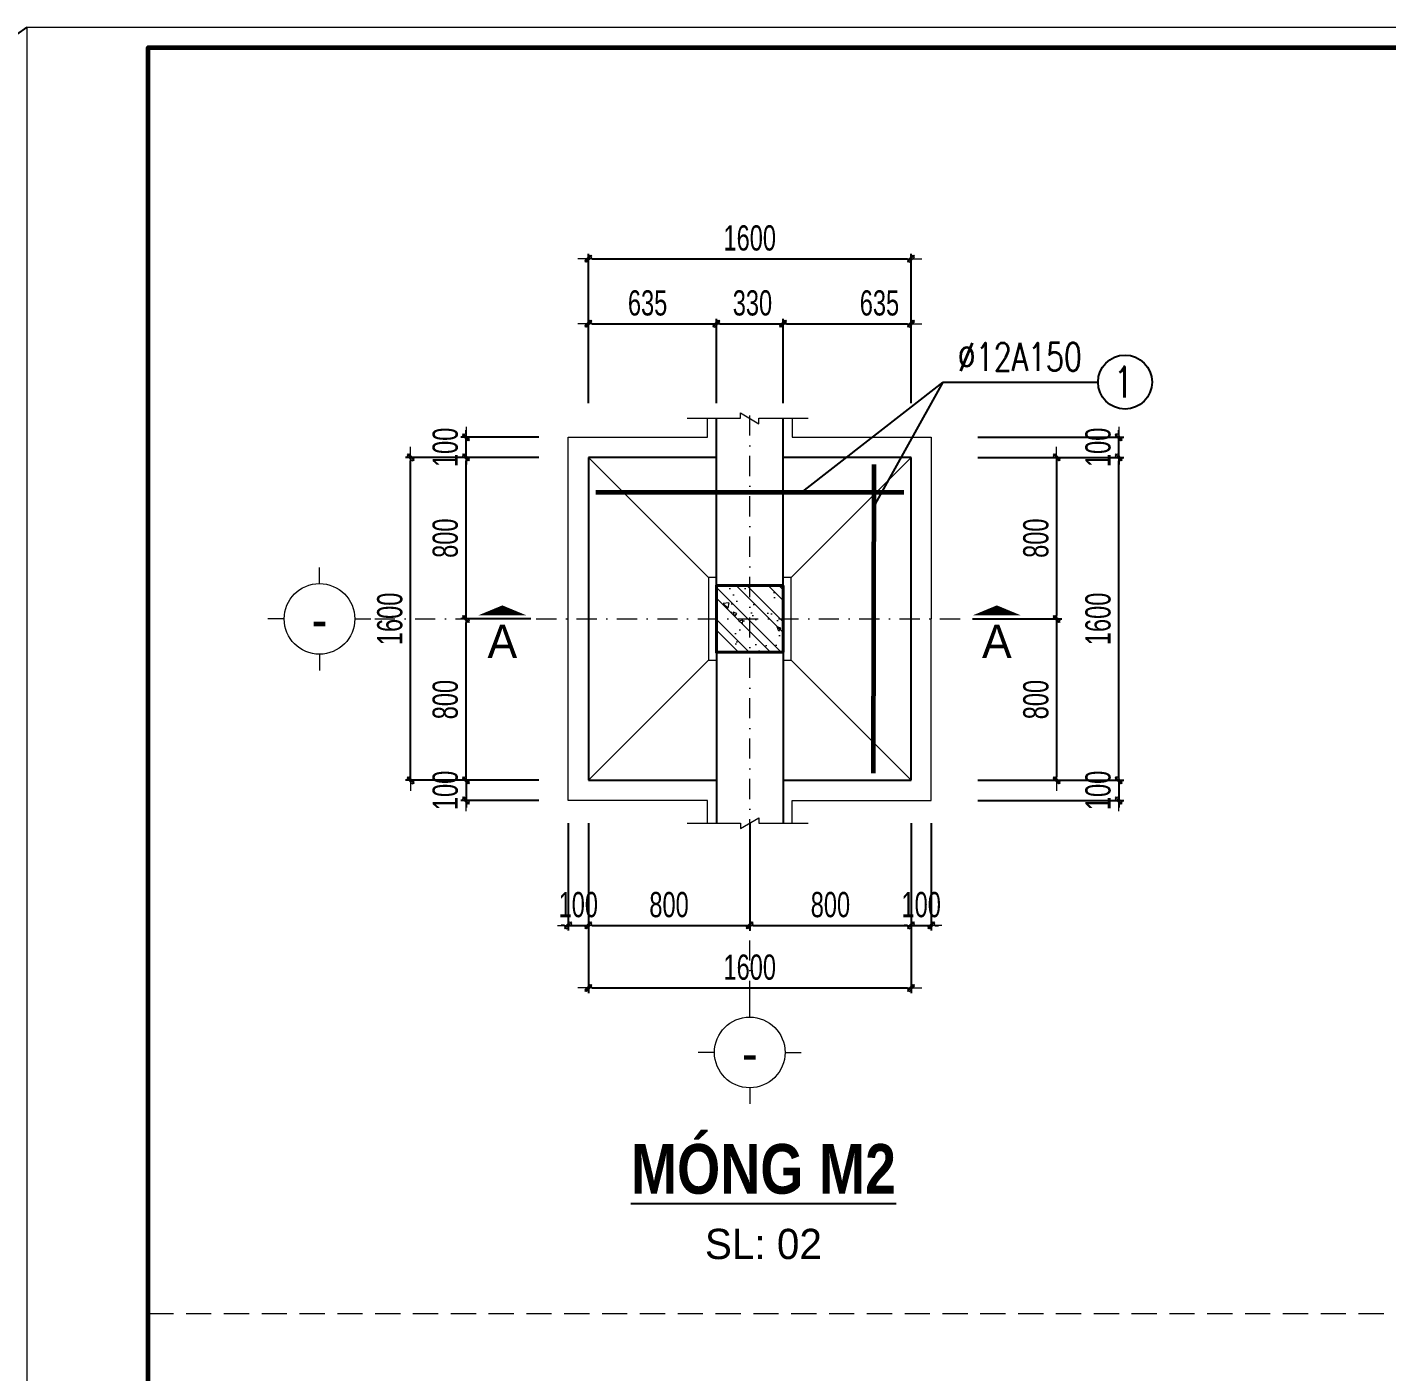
# Model space of a CAD drawing. Header units: millimetres. Extents: x -182770 to 489476, y -561170 to -280028.
# Drawn here: x -50050 to -43310, y -519252 to -512589 of the extents above; entities that cross this region are included whole.
import ezdxf
from ezdxf.enums import TextEntityAlignment as Align

# ---------------------------------------------------------------- set-up
doc = ezdxf.new("R2010")
doc.units = ezdxf.units.MM
doc.header["$MEASUREMENT"] = 0
doc.header["$PDMODE"] = 32
doc.linetypes.add('DASHDOT', pattern=[1, 0.5, -0.25, 0, -0.25])
doc.linetypes.add('HIDDEN', pattern=[0.375, 0.25, -0.125])
doc.layers.get('Defpoints').update_dxf_attribs({"color": 1})
doc.layers.add('KCS_Plotter', color=11, linetype='Continuous', plot=False)
for name, color, linetype, lineweight in [('Khungten_LCDI', 7, 'Continuous', 5), ('LC Dim', 8, 'Continuous', 18), ('LC Hatch', 252, 'Continuous', 9), ('LC ISO', 153, 'Continuous', 13), ('LC Khac', 4, 'Continuous', 9), ('LC MANH DUT', 35, 'HIDDEN', 5), ('LC Net dam2', 6, 'Continuous', 40), ('LC Net dam3', 1, 'Continuous', 60), ('LC Net manh', 133, 'Continuous', 5), ('LC Net thay', 63, 'Continuous', 25), ('LC Net truc', 79, 'DASHDOT', 13), ('LC Text1', 3, 'Continuous', 20), ('LC Text2', 7, 'Continuous', 25)]:
    doc.layers.add(name, color=color, linetype=linetype, lineweight=lineweight)
doc.styles.add('HOATBIF', font='hoatbif.shx', dxfattribs={"width": 0.7})
doc.styles.add('Khungten', font='VHAVAN.TTF', dxfattribs={"width": 0.9, "height": 5000})
doc.styles.add('LC 1', font='VHAVANB.TTF')
doc.styles.add('LC 3', font='vnsimli.shx', dxfattribs={"width": 0.75})
doc.styles.add('LC3', font='VHARIALB.TTF', dxfattribs={"width": 0.8})
doc.styles.add('Title', font='VHBLACK.TTF', dxfattribs={"width": 0.8})
doc.dimstyles.new('1-100(1-50)', dxfattribs={"dimscale": 50, "dimtxt": 2.5, "dimasz": 0.35, "dimexe": 0.5, "dimexo": 0, "dimgap": 0.8, "dimtad": 1, "dimdec": 0, "dimzin": 0, "dimdsep": 46, "dimtxsty": 'HOATBIF', "dimblk1": 'DOT', "dimblk2": 'DOT', "dimsah": 1, "dimcen": -1, "dimdle": 1, "dimclrd": 256, "dimclre": 256, "dimclrt": 4, "dimadec": 3, "dimazin": 2, "dimtfac": 0.333333, "dimtdec": 0, "dimtix": 1, "dimtmove": 2, "dimatfit": 3, "dimldrblk": 'DOT', "dimfxl": 1, "dimtvp": 0.833333, "dimtolj": 1, "dimtzin": 0, "dimarcsym": 0})

# ---------------------------------------------------------------- blocks, each defined once
blk = doc.blocks.new('TIEUDE1')
at = {"layer": 'LC Text2', "color": 7, "style": 'LC 1'}
blk.add_attdef('TIªU§Ò', text='', height=5, dxfattribs=at).set_placement((0, 0), align=Align.BOTTOM_CENTER)
blk.add_attdef('TL', text='', height=3, dxfattribs=at).set_placement((0, -2), align=Align.TOP_CENTER)
blk = doc.blocks.new('lcdi fix')
at = {"layer": 'Defpoints', "lineweight": 0}
blk.add_lwpolyline([(-1200, -14850), (-1200, 14850), (40800, 14850), (40800, -14850)], close=True, dxfattribs=at)
at = {"layer": 'Khungten_LCDI', "color": 5, "lineweight": 60}
blk.add_lwpolyline([(0, -14650), (0, 14650), (40600, 14650), (40600, -14650)], close=True, dxfattribs=at)
at = {"color": 7, "style": 'Khungten', "width": 0.8}
for tag, p in [('REVISION', (39499, -10746)), ('NGAYHT', (39546, -11609))]:
    blk.add_attdef(tag, text='', height=200, dxfattribs=at).set_placement(p, align=Align.CENTER)
at = {"layer": 'LC Text1', "color": 3, "style": 'LC 1', "width": 1.834006}
for tag, p, p2 in [('TENBANVE1', (36913, -8886), (40339, -8886)), ('TENBANVE2', (36913, -9562), (40339, -9562))]:
    blk.add_attdef(tag, text='', height=250, dxfattribs=at).set_placement(p, p2, align=Align.FIT)
at = {"layer": 'LC Text1', "style": 'Title', "width": 0.7}
blk.add_attdef('SOBANVE', text='', height=250, dxfattribs=at).set_placement((39562, -13896), align=Align.CENTER)
blk = doc.blocks.new('DOT')
at = {"layer": 'LC Dim'}
blk.add_line((-3, 0), (3, 0), dxfattribs=at)
at = {"layer": 'LC Dim', "color": 4}
blk.add_line((-1, -1), (1, 1), dxfattribs=at)
blk.add_lwpolyline([(0.5, 1), (-1, -0.5), (-0.5, -1), (1, 0.5)], close=True, dxfattribs=at)
blk = doc.blocks.new('*D667')
at = {"layer": 'Defpoints', "color": 0, "ltscale": 2, "transparency": 16777216}
for p in [(-47874.2, -515521.1), (-47552.6, -515521.1), (-47513, -516321.1)]:
    blk.add_point(p, dxfattribs=at)
at = {"layer": 'LC Dim', "lineweight": -2, "ltscale": 2, "transparency": 16777216}
for p, q in [((-47552.6, -515521.1), (-47899.2, -515521.1)), ((-47874.2, -516303.6), (-47874.2, -515538.6)), ((-47513, -516321.1), (-47899.2, -516321.1))]:
    blk.add_line(p, q, dxfattribs=at)
at = {"layer": 'LC Dim', "lineweight": -2, "ltscale": 2, "transparency": 16777216, "xscale": 17.5, "yscale": 17.5, "zscale": 17.5}
for p, rotation in [((-47874.2, -515521.1), 90), ((-47874.2, -516321.1), 270)]:
    blk.add_blockref('DOT', p, dxfattribs=dict(at, rotation=rotation))
at = {"layer": 'LC Dim', "color": 4, "ltscale": 2, "transparency": 16777216, "insert": (-47976.7, -515921.1), "char_height": 125, "attachment_point": 5, "rotation": 90, "style": 'HOATBIF'}
blk.add_mtext('\\A1;800', dxfattribs=at)
blk = doc.blocks.new('_Dot')
at = {"color": 0, "linetype": 'ByBlock', "lineweight": -2}
blk.add_line((-0.5, 0), (-1, 0), dxfattribs=at)
at = {"color": 0, "linetype": 'ByBlock', "const_width": 0.5}
blk.add_lwpolyline([(-0.25, 0, 1), (0.25, 0, 1)], format="xyb", close=True, dxfattribs=at)
blk = doc.blocks.new('*D668')
at = {"layer": 'Defpoints', "color": 0, "ltscale": 2, "transparency": 16777216}
for p in [(-47874.2, -514721.1), (-47513, -514721.1), (-47552.6, -515521.1)]:
    blk.add_point(p, dxfattribs=at)
at = {"layer": 'LC Dim', "lineweight": -2, "ltscale": 2, "transparency": 16777216}
for p, q in [((-47513, -514721.1), (-47899.2, -514721.1)), ((-47874.2, -515503.6), (-47874.2, -514738.6)), ((-47552.6, -515521.1), (-47899.2, -515521.1))]:
    blk.add_line(p, q, dxfattribs=at)
at = {"layer": 'LC Dim', "lineweight": -2, "ltscale": 2, "transparency": 16777216, "xscale": 17.5, "yscale": 17.5, "zscale": 17.5}
for p, rotation in [((-47874.2, -514721.1), 90), ((-47874.2, -515521.1), 270)]:
    blk.add_blockref('DOT', p, dxfattribs=dict(at, rotation=rotation))
at = {"layer": 'LC Dim', "color": 4, "ltscale": 2, "transparency": 16777216, "insert": (-47976.7, -515121.1), "char_height": 125, "attachment_point": 5, "rotation": 90, "style": 'HOATBIF'}
blk.add_mtext('\\A1;800', dxfattribs=at)
blk = doc.blocks.new('*D669')
at = {"layer": 'Defpoints', "color": 0, "ltscale": 2, "transparency": 16777216}
for p in [(-47874.2, -514621.1), (-47513, -514621.1), (-47513, -514721.1)]:
    blk.add_point(p, dxfattribs=at)
at = {"layer": 'LC Dim', "lineweight": -2, "ltscale": 2, "transparency": 16777216}
for p, q in [((-47874.2, -514603.6), (-47874.2, -514586.1)), ((-47513, -514621.1), (-47899.2, -514621.1)), ((-47874.2, -514721.1), (-47874.2, -514621.1)), ((-47513, -514721.1), (-47899.2, -514721.1)), ((-47874.2, -514738.6), (-47874.2, -514756.1))]:
    blk.add_line(p, q, dxfattribs=at)
at = {"layer": 'LC Dim', "lineweight": -2, "ltscale": 2, "transparency": 16777216, "xscale": 17.5, "yscale": 17.5, "zscale": 17.5}
for p, rotation in [((-47874.2, -514621.1), 270), ((-47874.2, -514721.1), 90)]:
    blk.add_blockref('DOT', p, dxfattribs=dict(at, rotation=rotation))
at = {"layer": 'LC Dim', "color": 4, "ltscale": 2, "transparency": 16777216, "insert": (-47976.7, -514671.1), "char_height": 125, "attachment_point": 5, "rotation": 90, "style": 'HOATBIF'}
blk.add_mtext('\\A1;100', dxfattribs=at)
blk = doc.blocks.new('*D670')
at = {"layer": 'Defpoints', "color": 0, "ltscale": 2, "transparency": 16777216}
for p in [(-48149.1, -514721.1), (-47513, -514721.1), (-47513, -516321.1)]:
    blk.add_point(p, dxfattribs=at)
at = {"layer": 'LC Dim', "lineweight": -2, "ltscale": 2, "transparency": 16777216}
for p, q in [((-47513, -514721.1), (-48174.1, -514721.1)), ((-48149.1, -516303.6), (-48149.1, -514738.6)), ((-47513, -516321.1), (-48174.1, -516321.1))]:
    blk.add_line(p, q, dxfattribs=at)
at = {"layer": 'LC Dim', "lineweight": -2, "ltscale": 2, "transparency": 16777216, "xscale": 17.5, "yscale": 17.5, "zscale": 17.5}
for p, rotation in [((-48149.1, -514721.1), 90), ((-48149.1, -516321.1), 270)]:
    blk.add_blockref('DOT', p, dxfattribs=dict(at, rotation=rotation))
at = {"layer": 'LC Dim', "color": 4, "ltscale": 2, "transparency": 16777216, "insert": (-48251.6, -515521.1), "char_height": 125, "attachment_point": 5, "rotation": 90, "style": 'HOATBIF'}
blk.add_mtext('\\A1;1600', dxfattribs=at)
blk = doc.blocks.new('*D671')
at = {"layer": 'Defpoints', "color": 0, "ltscale": 2, "transparency": 16777216}
for p in [(-47513, -516321.1), (-47874.2, -516421.1), (-47513, -516421.1)]:
    blk.add_point(p, dxfattribs=at)
at = {"layer": 'LC Dim', "lineweight": -2, "ltscale": 2, "transparency": 16777216}
for p, q in [((-47874.2, -516303.6), (-47874.2, -516286.1)), ((-47513, -516321.1), (-47899.2, -516321.1)), ((-47874.2, -516321.1), (-47874.2, -516421.1)), ((-47513, -516421.1), (-47899.2, -516421.1)), ((-47874.2, -516438.6), (-47874.2, -516456.1))]:
    blk.add_line(p, q, dxfattribs=at)
at = {"layer": 'LC Dim', "lineweight": -2, "ltscale": 2, "transparency": 16777216, "xscale": 17.5, "yscale": 17.5, "zscale": 17.5}
for p, rotation in [((-47874.2, -516321.1), 270), ((-47874.2, -516421.1), 90)]:
    blk.add_blockref('DOT', p, dxfattribs=dict(at, rotation=rotation))
at = {"layer": 'LC Dim', "color": 4, "ltscale": 2, "transparency": 16777216, "insert": (-47976.7, -516371.1), "char_height": 125, "attachment_point": 5, "rotation": 90, "style": 'HOATBIF'}
blk.add_mtext('\\A1;100', dxfattribs=at)
blk = doc.blocks.new('*D672')
at = {"layer": 'Defpoints', "color": 0, "ltscale": 2, "transparency": 16777216}
for p in [(-45336.4, -514721.1), (-44638.2, -514721.1), (-45336.4, -516321.1)]:
    blk.add_point(p, dxfattribs=at)
at = {"layer": 'LC Dim', "lineweight": -2, "ltscale": 2, "transparency": 16777216}
for p, q in [((-45336.4, -514721.1), (-44613.2, -514721.1)), ((-44638.2, -516303.6), (-44638.2, -514738.6)), ((-45336.4, -516321.1), (-44613.2, -516321.1))]:
    blk.add_line(p, q, dxfattribs=at)
at = {"layer": 'LC Dim', "lineweight": -2, "ltscale": 2, "transparency": 16777216, "xscale": 17.5, "yscale": 17.5, "zscale": 17.5}
for p, rotation in [((-44638.2, -514721.1), 90), ((-44638.2, -516321.1), 270)]:
    blk.add_blockref('DOT', p, dxfattribs=dict(at, rotation=rotation))
at = {"layer": 'LC Dim', "color": 4, "ltscale": 2, "transparency": 16777216, "insert": (-44740.7, -515521.1), "char_height": 125, "attachment_point": 5, "rotation": 90, "style": 'HOATBIF'}
blk.add_mtext('\\A1;1600', dxfattribs=at)
blk = doc.blocks.new('*D673')
at = {"layer": 'Defpoints', "color": 0, "ltscale": 2, "transparency": 16777216}
for p in [(-45336.4, -514621.1), (-44638.2, -514621.1), (-45336.4, -514721.1)]:
    blk.add_point(p, dxfattribs=at)
at = {"layer": 'LC Dim', "lineweight": -2, "ltscale": 2, "transparency": 16777216}
for p, q in [((-44638.2, -514603.6), (-44638.2, -514586.1)), ((-45336.4, -514621.1), (-44613.2, -514621.1)), ((-44638.2, -514721.1), (-44638.2, -514621.1)), ((-45336.4, -514721.1), (-44613.2, -514721.1)), ((-44638.2, -514738.6), (-44638.2, -514756.1))]:
    blk.add_line(p, q, dxfattribs=at)
at = {"layer": 'LC Dim', "lineweight": -2, "ltscale": 2, "transparency": 16777216, "xscale": 17.5, "yscale": 17.5, "zscale": 17.5}
for p, rotation in [((-44638.2, -514621.1), 270), ((-44638.2, -514721.1), 90)]:
    blk.add_blockref('DOT', p, dxfattribs=dict(at, rotation=rotation))
at = {"layer": 'LC Dim', "color": 4, "ltscale": 2, "transparency": 16777216, "insert": (-44740.7, -514671.1), "char_height": 125, "attachment_point": 5, "rotation": 90, "style": 'HOATBIF'}
blk.add_mtext('\\A1;100', dxfattribs=at)
blk = doc.blocks.new('*D674')
at = {"layer": 'Defpoints', "color": 0, "ltscale": 2, "transparency": 16777216}
for p in [(-45336.4, -516321.1), (-45336.4, -516421.1), (-44638.2, -516421.1)]:
    blk.add_point(p, dxfattribs=at)
at = {"layer": 'LC Dim', "lineweight": -2, "ltscale": 2, "transparency": 16777216}
for p, q in [((-44638.2, -516303.6), (-44638.2, -516286.1)), ((-45336.4, -516321.1), (-44613.2, -516321.1)), ((-44638.2, -516321.1), (-44638.2, -516421.1)), ((-45336.4, -516421.1), (-44613.2, -516421.1)), ((-44638.2, -516438.6), (-44638.2, -516456.1))]:
    blk.add_line(p, q, dxfattribs=at)
at = {"layer": 'LC Dim', "lineweight": -2, "ltscale": 2, "transparency": 16777216, "xscale": 17.5, "yscale": 17.5, "zscale": 17.5}
for p, rotation in [((-44638.2, -516321.1), 270), ((-44638.2, -516421.1), 90)]:
    blk.add_blockref('DOT', p, dxfattribs=dict(at, rotation=rotation))
at = {"layer": 'LC Dim', "color": 4, "ltscale": 2, "transparency": 16777216, "insert": (-44740.7, -516371.1), "char_height": 125, "attachment_point": 5, "rotation": 90, "style": 'HOATBIF'}
blk.add_mtext('\\A1;100', dxfattribs=at)
blk = doc.blocks.new('*D675')
at = {"layer": 'Defpoints', "color": 0, "ltscale": 2, "transparency": 16777216}
for p in [(-45336.4, -514721.1), (-45364.1, -515521.1), (-44946.3, -515521.1)]:
    blk.add_point(p, dxfattribs=at)
at = {"layer": 'LC Dim', "lineweight": -2, "ltscale": 2, "transparency": 16777216}
for p, q in [((-45336.4, -514721.1), (-44921.3, -514721.1)), ((-44946.3, -514738.6), (-44946.3, -515503.6)), ((-45364.1, -515521.1), (-44921.3, -515521.1))]:
    blk.add_line(p, q, dxfattribs=at)
at = {"layer": 'LC Dim', "lineweight": -2, "ltscale": 2, "transparency": 16777216, "xscale": 17.5, "yscale": 17.5, "zscale": 17.5}
for p, rotation in [((-44946.3, -514721.1), 90), ((-44946.3, -515521.1), 270)]:
    blk.add_blockref('DOT', p, dxfattribs=dict(at, rotation=rotation))
at = {"layer": 'LC Dim', "color": 4, "ltscale": 2, "transparency": 16777216, "insert": (-45048.8, -515121.1), "char_height": 125, "attachment_point": 5, "rotation": 90, "style": 'HOATBIF'}
blk.add_mtext('\\A1;800', dxfattribs=at)
blk = doc.blocks.new('*D676')
at = {"layer": 'Defpoints', "color": 0, "ltscale": 2, "transparency": 16777216}
for p in [(-45336.4, -515521.1), (-45336.4, -516321.1), (-44946.3, -516321.1)]:
    blk.add_point(p, dxfattribs=at)
at = {"layer": 'LC Dim', "lineweight": -2, "ltscale": 2, "transparency": 16777216}
for p, q in [((-45336.4, -515521.1), (-44921.3, -515521.1)), ((-44946.3, -515538.6), (-44946.3, -516303.6)), ((-45336.4, -516321.1), (-44921.3, -516321.1))]:
    blk.add_line(p, q, dxfattribs=at)
at = {"layer": 'LC Dim', "lineweight": -2, "ltscale": 2, "transparency": 16777216, "xscale": 17.5, "yscale": 17.5, "zscale": 17.5}
for p, rotation in [((-44946.3, -515521.1), 90), ((-44946.3, -516321.1), 270)]:
    blk.add_blockref('DOT', p, dxfattribs=dict(at, rotation=rotation))
at = {"layer": 'LC Dim', "color": 4, "ltscale": 2, "transparency": 16777216, "insert": (-45048.8, -515921.1), "char_height": 125, "attachment_point": 5, "rotation": 90, "style": 'HOATBIF'}
blk.add_mtext('\\A1;800', dxfattribs=at)
blk = doc.blocks.new('*D677')
at = {"layer": 'Defpoints', "color": 0, "ltscale": 2, "transparency": 16777216}
for p in [(-47367.7, -516533.1), (-47267.7, -516533.1), (-47267.7, -517040.3)]:
    blk.add_point(p, dxfattribs=at)
at = {"layer": 'LC Dim', "lineweight": -2, "ltscale": 2, "transparency": 16777216}
for p, q in [((-47367.7, -516533.1), (-47367.7, -517065.3)), ((-47267.7, -516533.1), (-47267.7, -517065.3)), ((-47385.2, -517040.3), (-47402.7, -517040.3)), ((-47367.7, -517040.3), (-47267.7, -517040.3)), ((-47250.2, -517040.3), (-47232.7, -517040.3))]:
    blk.add_line(p, q, dxfattribs=at)
at = {"layer": 'LC Dim', "lineweight": -2, "ltscale": 2, "transparency": 16777216, "xscale": 17.5, "yscale": 17.5, "zscale": 17.5}
blk.add_blockref('DOT', (-47367.7, -517040.3), dxfattribs=at)
at = {"layer": 'LC Dim', "lineweight": -2, "ltscale": 2, "transparency": 16777216, "xscale": 17.5, "yscale": 17.5, "zscale": 17.5, "rotation": 180}
blk.add_blockref('DOT', (-47267.7, -517040.3), dxfattribs=at)
at = {"layer": 'LC Dim', "color": 4, "ltscale": 2, "transparency": 16777216, "insert": (-47317.7, -516937.8), "char_height": 125, "attachment_point": 5, "style": 'HOATBIF'}
blk.add_mtext('\\A1;100', dxfattribs=at)
blk = doc.blocks.new('*D678')
at = {"layer": 'Defpoints', "color": 0, "ltscale": 2, "transparency": 16777216}
for p in [(-47267.7, -516533.1), (-46467.7, -516533.1), (-46467.7, -517040.3)]:
    blk.add_point(p, dxfattribs=at)
at = {"layer": 'LC Dim', "lineweight": -2, "ltscale": 2, "transparency": 16777216}
for p, q in [((-47267.7, -516533.1), (-47267.7, -517065.3)), ((-46467.7, -516533.1), (-46467.7, -517065.3)), ((-47250.2, -517040.3), (-46485.2, -517040.3))]:
    blk.add_line(p, q, dxfattribs=at)
at = {"layer": 'LC Dim', "lineweight": -2, "ltscale": 2, "transparency": 16777216, "xscale": 17.5, "yscale": 17.5, "zscale": 17.5, "rotation": 180}
blk.add_blockref('DOT', (-47267.7, -517040.3), dxfattribs=at)
at = {"layer": 'LC Dim', "lineweight": -2, "ltscale": 2, "transparency": 16777216, "xscale": 17.5, "yscale": 17.5, "zscale": 17.5}
blk.add_blockref('DOT', (-46467.7, -517040.3), dxfattribs=at)
at = {"layer": 'LC Dim', "color": 4, "ltscale": 2, "transparency": 16777216, "insert": (-46867.7, -516937.8), "char_height": 125, "attachment_point": 5, "style": 'HOATBIF'}
blk.add_mtext('\\A1;800', dxfattribs=at)
blk = doc.blocks.new('*D679')
at = {"layer": 'Defpoints', "color": 0, "ltscale": 2, "transparency": 16777216}
for p in [(-45667.7, -516533.1), (-45567.7, -516533.1), (-45567.7, -517040.3)]:
    blk.add_point(p, dxfattribs=at)
at = {"layer": 'LC Dim', "lineweight": -2, "ltscale": 2, "transparency": 16777216}
for p, q in [((-45667.7, -516533.1), (-45667.7, -517065.3)), ((-45567.7, -516533.1), (-45567.7, -517065.3)), ((-45685.2, -517040.3), (-45702.7, -517040.3)), ((-45667.7, -517040.3), (-45567.7, -517040.3)), ((-45550.2, -517040.3), (-45532.7, -517040.3))]:
    blk.add_line(p, q, dxfattribs=at)
at = {"layer": 'LC Dim', "lineweight": -2, "ltscale": 2, "transparency": 16777216, "xscale": 17.5, "yscale": 17.5, "zscale": 17.5}
blk.add_blockref('DOT', (-45667.7, -517040.3), dxfattribs=at)
at = {"layer": 'LC Dim', "lineweight": -2, "ltscale": 2, "transparency": 16777216, "xscale": 17.5, "yscale": 17.5, "zscale": 17.5, "rotation": 180}
blk.add_blockref('DOT', (-45567.7, -517040.3), dxfattribs=at)
at = {"layer": 'LC Dim', "color": 4, "ltscale": 2, "transparency": 16777216, "insert": (-45617.7, -516937.8), "char_height": 125, "attachment_point": 5, "style": 'HOATBIF'}
blk.add_mtext('\\A1;100', dxfattribs=at)
blk = doc.blocks.new('*D680')
at = {"layer": 'Defpoints', "color": 0, "ltscale": 2, "transparency": 16777216}
for p in [(-46467.7, -516533.1), (-45667.7, -516533.1), (-45667.7, -517040.3)]:
    blk.add_point(p, dxfattribs=at)
at = {"layer": 'LC Dim', "lineweight": -2, "ltscale": 2, "transparency": 16777216}
for p, q in [((-46467.7, -516533.1), (-46467.7, -517065.3)), ((-45667.7, -516533.1), (-45667.7, -517065.3)), ((-46450.2, -517040.3), (-45685.2, -517040.3))]:
    blk.add_line(p, q, dxfattribs=at)
at = {"layer": 'LC Dim', "lineweight": -2, "ltscale": 2, "transparency": 16777216, "xscale": 17.5, "yscale": 17.5, "zscale": 17.5, "rotation": 180}
blk.add_blockref('DOT', (-46467.7, -517040.3), dxfattribs=at)
at = {"layer": 'LC Dim', "lineweight": -2, "ltscale": 2, "transparency": 16777216, "xscale": 17.5, "yscale": 17.5, "zscale": 17.5}
blk.add_blockref('DOT', (-45667.7, -517040.3), dxfattribs=at)
at = {"layer": 'LC Dim', "color": 4, "ltscale": 2, "transparency": 16777216, "insert": (-46067.7, -516937.8), "char_height": 125, "attachment_point": 5, "style": 'HOATBIF'}
blk.add_mtext('\\A1;800', dxfattribs=at)
blk = doc.blocks.new('*D681')
at = {"layer": 'Defpoints', "color": 0, "ltscale": 2, "transparency": 16777216}
for p in [(-47267.7, -516533.1), (-45667.7, -516533.1), (-45667.7, -517350.2)]:
    blk.add_point(p, dxfattribs=at)
at = {"layer": 'LC Dim', "lineweight": -2, "ltscale": 2, "transparency": 16777216}
for p, q in [((-47267.7, -516533.1), (-47267.7, -517375.2)), ((-45667.7, -516533.1), (-45667.7, -517375.2)), ((-47250.2, -517350.2), (-45685.2, -517350.2))]:
    blk.add_line(p, q, dxfattribs=at)
at = {"layer": 'LC Dim', "lineweight": -2, "ltscale": 2, "transparency": 16777216, "xscale": 17.5, "yscale": 17.5, "zscale": 17.5, "rotation": 180}
blk.add_blockref('DOT', (-47267.7, -517350.2), dxfattribs=at)
at = {"layer": 'LC Dim', "lineweight": -2, "ltscale": 2, "transparency": 16777216, "xscale": 17.5, "yscale": 17.5, "zscale": 17.5}
blk.add_blockref('DOT', (-45667.7, -517350.2), dxfattribs=at)
at = {"layer": 'LC Dim', "color": 4, "ltscale": 2, "transparency": 16777216, "insert": (-46467.7, -517247.7), "char_height": 125, "attachment_point": 5, "style": 'HOATBIF'}
blk.add_mtext('\\A1;1600', dxfattribs=at)
blk = doc.blocks.new('*D682')
at = {"layer": 'Defpoints', "color": 0, "ltscale": 2, "transparency": 16777216}
for p in [(-46632.7, -514058.5), (-47267.7, -514452.4), (-46632.7, -514452.4)]:
    blk.add_point(p, dxfattribs=at)
at = {"layer": 'LC Dim', "lineweight": -2, "ltscale": 2, "transparency": 16777216}
for p, q in [((-47267.7, -514452.4), (-47267.7, -514033.5)), ((-47250.2, -514058.5), (-46650.2, -514058.5)), ((-46632.7, -514452.4), (-46632.7, -514033.5))]:
    blk.add_line(p, q, dxfattribs=at)
at = {"layer": 'LC Dim', "lineweight": -2, "ltscale": 2, "transparency": 16777216, "xscale": 17.5, "yscale": 17.5, "zscale": 17.5, "rotation": 180}
blk.add_blockref('DOT', (-47267.7, -514058.5), dxfattribs=at)
at = {"layer": 'LC Dim', "lineweight": -2, "ltscale": 2, "transparency": 16777216, "xscale": 17.5, "yscale": 17.5, "zscale": 17.5}
blk.add_blockref('DOT', (-46632.7, -514058.5), dxfattribs=at)
at = {"layer": 'LC Dim', "color": 4, "ltscale": 2, "transparency": 16777216, "insert": (-46974, -513956), "char_height": 125, "attachment_point": 5, "style": 'HOATBIF'}
blk.add_mtext('\\A1;635', dxfattribs=at)
blk = doc.blocks.new('*D683')
at = {"layer": 'Defpoints', "color": 0, "ltscale": 2, "transparency": 16777216}
for p in [(-46302.7, -514058.5), (-46632.7, -514452.4), (-46302.7, -514452.4)]:
    blk.add_point(p, dxfattribs=at)
at = {"layer": 'LC Dim', "lineweight": -2, "ltscale": 2, "transparency": 16777216}
for p, q in [((-46632.7, -514452.4), (-46632.7, -514033.5)), ((-46615.2, -514058.5), (-46320.2, -514058.5)), ((-46302.7, -514452.4), (-46302.7, -514033.5))]:
    blk.add_line(p, q, dxfattribs=at)
at = {"layer": 'LC Dim', "lineweight": -2, "ltscale": 2, "transparency": 16777216, "xscale": 17.5, "yscale": 17.5, "zscale": 17.5, "rotation": 180}
blk.add_blockref('DOT', (-46632.7, -514058.5), dxfattribs=at)
at = {"layer": 'LC Dim', "lineweight": -2, "ltscale": 2, "transparency": 16777216, "xscale": 17.5, "yscale": 17.5, "zscale": 17.5}
blk.add_blockref('DOT', (-46302.7, -514058.5), dxfattribs=at)
at = {"layer": 'LC Dim', "color": 4, "ltscale": 2, "transparency": 16777216, "insert": (-46454.3, -513956), "char_height": 125, "attachment_point": 5, "style": 'HOATBIF'}
blk.add_mtext('\\A1;330', dxfattribs=at)
blk = doc.blocks.new('*D684')
at = {"layer": 'Defpoints', "color": 0, "ltscale": 2, "transparency": 16777216}
for p in [(-45667.7, -514058.5), (-46302.7, -514452.4), (-45667.7, -514452.4)]:
    blk.add_point(p, dxfattribs=at)
at = {"layer": 'LC Dim', "lineweight": -2, "ltscale": 2, "transparency": 16777216}
for p, q in [((-46302.7, -514452.4), (-46302.7, -514033.5)), ((-46285.2, -514058.5), (-45685.2, -514058.5)), ((-45667.7, -514452.4), (-45667.7, -514033.5))]:
    blk.add_line(p, q, dxfattribs=at)
at = {"layer": 'LC Dim', "lineweight": -2, "ltscale": 2, "transparency": 16777216, "xscale": 17.5, "yscale": 17.5, "zscale": 17.5, "rotation": 180}
blk.add_blockref('DOT', (-46302.7, -514058.5), dxfattribs=at)
at = {"layer": 'LC Dim', "lineweight": -2, "ltscale": 2, "transparency": 16777216, "xscale": 17.5, "yscale": 17.5, "zscale": 17.5}
blk.add_blockref('DOT', (-45667.7, -514058.5), dxfattribs=at)
at = {"layer": 'LC Dim', "color": 4, "ltscale": 2, "transparency": 16777216, "insert": (-45824.6, -513956), "char_height": 125, "attachment_point": 5, "style": 'HOATBIF'}
blk.add_mtext('\\A1;635', dxfattribs=at)
blk = doc.blocks.new('TTRUC')
at = {"layer": 'LC ISO'}
for p, q in [((0, 6.95), (0, 10.13)), ((-6.95, 0), (-10.13, 0)), ((6.95, 0), (10.13, 0)), ((0, -6.95), (0, -10.13))]:
    blk.add_line(p, q, dxfattribs=at)
at = {"layer": 'LC Net manh'}
blk.add_circle((0, 0), 6.95, dxfattribs=at)
blk = doc.blocks.new('*D626')
at = {"layer": 'Defpoints', "color": 0, "ltscale": 2, "transparency": 16777216}
for p in [(-45667.7, -513736.4), (-47267.7, -514384.9), (-45667.7, -514384.9)]:
    blk.add_point(p, dxfattribs=at)
at = {"layer": 'LC Dim', "lineweight": -2, "ltscale": 2, "transparency": 16777216}
for p, q in [((-47267.7, -514384.9), (-47267.7, -513711.4)), ((-45667.7, -514384.9), (-45667.7, -513711.4)), ((-47250.2, -513736.4), (-45685.2, -513736.4))]:
    blk.add_line(p, q, dxfattribs=at)
at = {"layer": 'LC Dim', "lineweight": -2, "ltscale": 2, "transparency": 16777216, "xscale": 17.5, "yscale": 17.5, "zscale": 17.5, "rotation": 180}
blk.add_blockref('DOT', (-47267.7, -513736.4), dxfattribs=at)
at = {"layer": 'LC Dim', "lineweight": -2, "ltscale": 2, "transparency": 16777216, "xscale": 17.5, "yscale": 17.5, "zscale": 17.5}
blk.add_blockref('DOT', (-45667.7, -513736.4), dxfattribs=at)
at = {"layer": 'LC Dim', "color": 4, "ltscale": 2, "transparency": 16777216, "insert": (-46467.7, -513633.9), "char_height": 125, "attachment_point": 5, "style": 'HOATBIF'}
blk.add_mtext('\\A1;1600', dxfattribs=at)

msp = doc.modelspace()

# ---------------------------------------------------------------- hatches: boundary and pattern name
at = {"layer": 'LC Hatch', "ltscale": 2}
h = msp.add_hatch(dxfattribs=at)
h.set_pattern_fill('BTCT', color=256, scale=30, angle=90)
h.set_pattern_definition([(140, (-4374.87, -61923.42), (18.82564, 215.178055), [22.5, -247.5]), (85, (-4374.87, -61923.42), (-225.65764, -41.6254), [18, -198]), (190.4514, (-4373.3, -61905.49), (-206.83186, 173.55281), [19.12206, -210.34263]), (136.1842, (-4434.87, -61923.42), (49.6557, 320.17231), [33.75, -371.25]), (186.6356, (-4430.73, -61896.74), (-292.23536, 280.39881), [28.68309, -315.5139]), (81.1842, (-4434.87, -61923.42), (-292.23558, 280.39858), [27, -297]), (111, (-4419.87, -61893.42), (120.78567, 179.072116), [22.5, -247.5]), (56, (-4419.87, -61893.42), (-217.54501, 72.9946), [18, -198]), (161.4514, (-4409.8, -61878.5), (-96.75915, 252.06679), [19.12206, -210.34263]), (127.5, (-4374.866, -61923.42), (-99.868156, 3.647957), [0, -195.6, 0, -201, 0, -198.75]), (97.5, (-4374.87, -61923.42), (-118.323514, 78.92086), [0, -114.6, 0, -191.1, 0, -75.75]), (57.5, (-4374.866, -61990.32), (6.766462, 160.146731), [0, -75, 0, -234, 0, -310.5]), (47.5, (-4374.87, -62020.32), (-30.031495, 174.95585), [0, -97.5, 0, -155.4, 0, -220.5]), (135, (-4374.87, -61923.42), (-79.549513, -79.549513), []), (135, (-4374.87, -61870.39), (-79.549513, -79.549513), [])])
h.paths.add_polyline_path([(-46302.7, -515356.1), (-46632.7, -515356.1), (-46632.7, -515686.1), (-46302.7, -515686.1)])

# ---------------------------------------------------------------- linework, layer by layer
at = {"layer": 'KCS_Plotter'}
msp.add_line((-71049.6, -527438.8), (-50049.6, -512588.8), dxfattribs=at)
at = {"layer": 'LC Hatch'}
msp.add_line((-46444.8, -515521.1), (-46444.8, -515521.1), dxfattribs=at)
at = {"layer": 'LC Khac', "color": 1, "ltscale": 2}
for p, q in [((-47572.6, -515521.1), (-47815.4, -515521.1)), ((-45121.3, -515521.1), (-45364.1, -515521.1))]:
    msp.add_line(p, q, dxfattribs=at)
for points in [[(-47694, -515454.1, 0, 235.7, 0), (-47694, -515502.9, 137.5, 137.5, 0)], [(-45242.7, -515454.1, 0, 235.7, 0), (-45242.7, -515502.9, 137.5, 137.5, 0)]]:
    msp.add_lwpolyline(points, format="xyseb", dxfattribs=at)
at = {"layer": 'LC MANH DUT', "ltscale": 500}
msp.add_line((-49449.6, -518962.9), (-31074.6, -518962.9), dxfattribs=at)
at = {"layer": 'LC MANH DUT', "ltscale": 100}
msp.add_lwpolyline([(-46302.7, -515356.1), (-46632.7, -515356.1), (-46632.7, -515686.1), (-46302.7, -515686.1)], close=True, dxfattribs=at)
at = {"layer": 'LC Net dam2', "ltscale": 5}
msp.add_lwpolyline([(-46302.7, -515356.1), (-46632.7, -515356.1), (-46632.7, -515686.1), (-46302.7, -515686.1)], close=True, dxfattribs=at)
at = {"layer": 'LC Net dam3'}
for p, q in [((-45853.9, -516285.5), (-45851.2, -514756.7)), ((-45704.4, -514895.3), (-47231, -514895.3))]:
    msp.add_line(p, q, dxfattribs=at)
at = {"layer": 'LC Net manh', "ltscale": 2}
for p, q in [((-46677.7, -514621.1), (-46677.7, -514526.1)), ((-46257.7, -514526.1), (-46257.7, -514621.1)), ((-47367.7, -515521.1), (-47367.7, -514621.1)), ((-47367.7, -514621.1), (-46677.7, -514621.1)), ((-46257.7, -514621.1), (-45567.7, -514621.1)), ((-45567.7, -514621.1), (-45567.7, -515521.1)), ((-46672.7, -515316.1), (-47267.7, -514721.1)), ((-46262.7, -515316.1), (-45667.7, -514721.1)), ((-47367.7, -516421.1), (-47367.7, -515521.1)), ((-45567.7, -516421.1), (-45567.7, -515521.1)), ((-46672.7, -515726.1), (-47267.7, -516321.1)), ((-46262.7, -515726.1), (-45667.7, -516321.1)), ((-46677.7, -516421.1), (-47367.7, -516421.1)), ((-46677.7, -516534), (-46677.7, -516421.1)), ((-46257.7, -516534), (-46257.7, -516421.1)), ((-46257.7, -516421.1), (-45567.7, -516421.1))]:
    msp.add_line(p, q, dxfattribs=at)
for points in [[(-46778.2, -514526.1), (-46512.7, -514526.1), (-46512.7, -514500.2), (-46422.7, -514553.7), (-46422.7, -514526.1), (-46178.2, -514526.1)], [(-46632.7, -515316.1), (-46672.7, -515316.1), (-46672.7, -515726.1), (-46632.7, -515726.1)], [(-46302.7, -515726.1), (-46262.7, -515726.1), (-46262.7, -515316.1), (-46302.7, -515316.1)], [(-46778.2, -516534), (-46512.7, -516534), (-46512.7, -516559.9), (-46422.7, -516506.3), (-46422.7, -516534), (-46178.2, -516534)]]:
    msp.add_lwpolyline(points, dxfattribs=at)
at = {"layer": 'LC Net thay'}
for p, q in [((-46632.7, -515356.1), (-46632.7, -514526.1)), ((-46302.7, -515356.1), (-46302.7, -514526.1)), ((-46632.7, -515686.1), (-46632.7, -516534)), ((-46302.7, -515686.1), (-46302.7, -516534))]:
    msp.add_line(p, q, dxfattribs=at)
at = {"layer": 'LC Net thay', "ltscale": 2}
for p, q in [((-47267.7, -514721.1), (-47267.7, -515521.1)), ((-46632.7, -514721.1), (-47267.7, -514721.1)), ((-45667.7, -514721.1), (-46302.7, -514721.1)), ((-45667.7, -515521.1), (-45667.7, -514721.1)), ((-47267.7, -515521.1), (-47267.7, -516321.1)), ((-45667.7, -516321.1), (-45667.7, -515521.1)), ((-47267.7, -516321.1), (-46632.7, -516321.1)), ((-46302.7, -516321.1), (-45667.7, -516321.1))]:
    msp.add_line(p, q, dxfattribs=at)
at = {"layer": 'LC Net truc', "ltscale": 200}
for p, q in [((-46467.7, -517414.3), (-46467.7, -514470)), ((-48326.4, -515521.1), (-45403.3, -515521.1))]:
    msp.add_line(p, q, dxfattribs=at)
at = {"layer": 'LC Text2', "ltscale": 100}
msp.add_circle((-44607.3, -514347.6), 133.8, dxfattribs=at)

# ---------------------------------------------------------------- block references
at = {"layer": 'LC ISO', "xscale": 25.19610424696835, "yscale": 25.19610424696835, "zscale": 25.19610424696835}
for p in [(-48600.6, -515521.1), (-46467.7, -517669.6)]:
    msp.add_blockref('TTRUC', p, dxfattribs=at)
at = {"layer": 'LC Net thay', "xscale": 0.5000000000000013, "yscale": 0.5000000000000013, "zscale": 0.5000000000000013}
msp.add_blockref('lcdi fix', (-49449.6, -520013.8), dxfattribs=at)
at = {"layer": 'LC Text2'}
ref = msp.add_blockref('TIEUDE1', (-46399.9, -518443.7), dxfattribs=dict(at, xscale=50.00000000009664, yscale=50.00000000009664, zscale=50.00000000009664))
ref.add_attrib('TIªU§Ò', '%%Umãng m2', dxfattribs={"color": 7, "height": 246.22, "style": 'LC3', "width": 0.8}).set_placement((-46399.9, -518443.7), align=Align.BOTTOM_CENTER)
ref.add_attrib('TL', 'sl: 02', dxfattribs={"color": 7, "height": 150, "style": 'LC 1'}).set_placement((-46399.9, -518543.7), align=Align.TOP_CENTER)

# ---------------------------------------------------------------- texts
at = {"ltscale": 2, "style": 'LC 1'}
for p in [(-47694, -515632.2), (-45242.7, -515632.2)]:
    msp.add_attdef('A', text='B', height=165, dxfattribs=at).set_placement(p, align=Align.MIDDLE_CENTER)
at = {"layer": 'LC Text1', "ltscale": 0.2, "style": 'LC 1', "width": 0.9}
for p in [(-48600.6, -515681.6), (-46467.7, -517830.1)]:
    msp.add_text('-', height=197.3, dxfattribs=at).set_placement(p, align=Align.BOTTOM_CENTER)
at = {"layer": 'LC Text2', "linetype": 'ByBlock', "style": 'LC 3', "width": 0.75}
msp.add_text('%%C12A150', height=138.89, dxfattribs=at).set_placement((-45436.9, -514292.2))
at = {"layer": 'LC Text2', "ltscale": 100, "style": 'LC 3', "width": 0.75}
msp.add_text('1', height=152.8, dxfattribs=at).set_placement((-44614.9, -514347.6), align=Align.MIDDLE_CENTER)

# ---------------------------------------------------------------- dimensions: what is measured, and where the dimension line sits
at = {"layer": 'LC Dim', "ltscale": 2}
for base, p1, p2, picture, middle in [((-45667.7, -513736.4), (-47267.7, -514384.9), (-45667.7, -514384.9), '*D626', (-46467.7, -513633.9)), ((-47267.7, -517040.3), (-47367.7, -516533.1), (-47267.7, -516533.1), '*D677', (-47317.7, -516937.8)), ((-46467.7, -517040.3), (-47267.7, -516533.1), (-46467.7, -516533.1), '*D678', (-46867.7, -516937.8)), ((-45667.7, -517350.2), (-47267.7, -516533.1), (-45667.7, -516533.1), '*D681', (-46467.7, -517247.7)), ((-45667.7, -517040.3), (-46467.7, -516533.1), (-45667.7, -516533.1), '*D680', (-46067.7, -516937.8)), ((-45567.7, -517040.3), (-45667.7, -516533.1), (-45567.7, -516533.1), '*D679', (-45617.7, -516937.8))]:
    dim = msp.add_linear_dim(base=base, p1=p1, p2=p2, dimstyle='1-100(1-50)', dxfattribs=at)
    dim.commit()
    dim.dimension.update_dxf_attribs({"geometry": picture, "text_midpoint": middle})
for base, p1, p2, picture, middle in [((-46632.7, -514058.5), (-47267.7, -514452.4), (-46632.7, -514452.4), '*D682', (-46974, -513956)), ((-46302.7, -514058.5), (-46632.7, -514452.4), (-46302.7, -514452.4), '*D683', (-46454.3, -513956)), ((-45667.7, -514058.5), (-46302.7, -514452.4), (-45667.7, -514452.4), '*D684', (-45824.6, -513956))]:
    dim = msp.add_linear_dim(base=base, p1=p1, p2=p2, dimstyle='1-100(1-50)', dxfattribs=at)
    dim.commit()
    dim.dimension.update_dxf_attribs({"geometry": picture, "text_midpoint": middle, "dimtype": 160})
for base, p1, p2, angle, picture, middle in [((-47874.2, -514621.1), (-47513, -514721.1), (-47513, -514621.1), 90, '*D669', (-47976.7, -514671.1)), ((-44638.2, -514621.1), (-45336.4, -514721.1), (-45336.4, -514621.1), 90, '*D673', (-44740.7, -514671.1)), ((-48149.1, -514721.1), (-47513, -516321.1), (-47513, -514721.1), 90, '*D670', (-48251.6, -515521.1)), ((-47874.2, -514721.1), (-47552.6, -515521.1), (-47513, -514721.1), 90, '*D668', (-47976.7, -515121.1)), ((-44946.3, -515521.1), (-45336.4, -514721.1), (-45364.1, -515521.1), 90, '*D675', (-45048.8, -515121.1)), ((-44638.2, -514721.1), (-45336.4, -516321.1), (-45336.4, -514721.1), 90, '*D672', (-44740.7, -515521.1)), ((-47874.2, -515521.1), (-47513, -516321.1), (-47552.6, -515521.1), 90, '*D667', (-47976.7, -515921.1)), ((-44946.3, -516321.1), (-45336.4, -515521.1), (-45336.4, -516321.1), 90, '*D676', (-45048.8, -515921.1)), ((-47874.2, -516421.1), (-47513, -516321.1), (-47513, -516421.1), 270, '*D671', (-47976.7, -516371.1)), ((-44638.2, -516421.1), (-45336.4, -516321.1), (-45336.4, -516421.1), 270, '*D674', (-44740.7, -516371.1))]:
    dim = msp.add_linear_dim(base=base, p1=p1, p2=p2, angle=angle, dimstyle='1-100(1-50)', dxfattribs=at)
    dim.commit()
    dim.dimension.update_dxf_attribs({"geometry": picture, "text_midpoint": middle})

# ---------------------------------------------------------------- leaders
for points in [[(-46211.4, -514895.3), (-45509.2, -514347.6), (-44741.1, -514347.6)], [(-45851.8, -514965.4), (-45509.2, -514347.6)]]:
    msp.add_leader(points, dimstyle='1-100(1-50)', dxfattribs=at)

doc.saveas('drawing.dxf')
